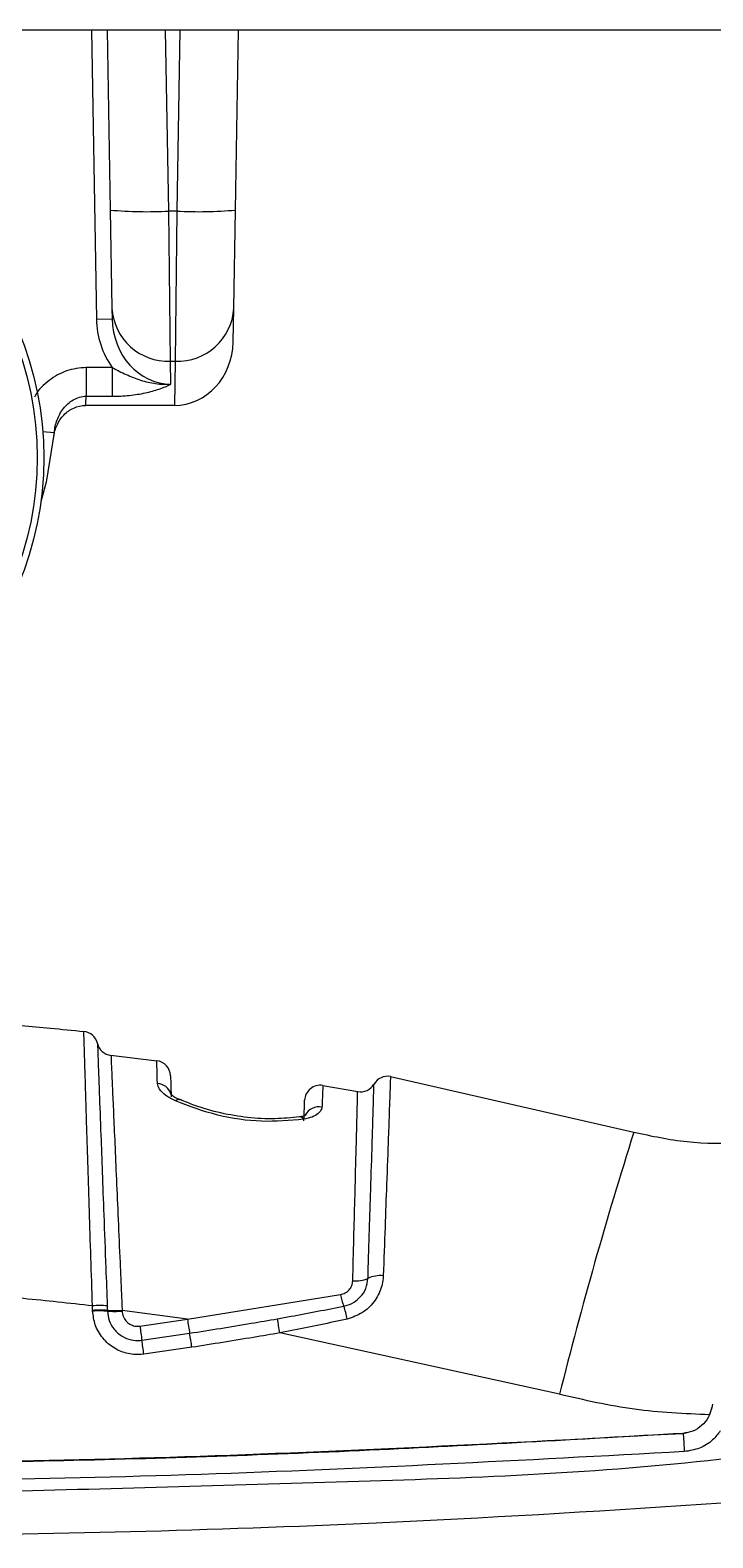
# Model space of a CAD drawing. Header units: millimetres. Extents: x 12 to 854, y 4 to 555.
# Drawn here: x 206.16 to 217.26, y 243.87 to 268.36 of the extents above; entities that cross this region are included whole.
import ezdxf

# ---------------------------------------------------------------- set-up
doc = ezdxf.new("R2010")
doc.units = ezdxf.units.MM

msp = doc.modelspace()

# ---------------------------------------------------------------- linework, layer by layer
at = {"color": 7, "linetype": 'Continuous', "lineweight": 25}
for p, q in [((222.762, 268.355), (179.387, 268.355)), ((207.16, 268.355), (207.242, 263.662)), ((207.414, 268.355), (207.465, 265.433)), ((208.418, 265.417), (208.366, 268.355)), ((208.599, 268.355), (208.548, 265.417)), ((209.501, 265.433), (209.552, 268.355)), ((207.465, 265.433), (207.493, 263.84)), ((208.548, 265.417), (208.418, 265.417)), ((208.445, 262.98), (208.418, 265.417)), ((208.548, 265.417), (208.52, 262.98)), ((209.473, 263.84), (209.501, 265.433)), ((207.493, 263.84), (207.496, 263.667)), ((209.463, 263.293), (209.473, 263.84)), ((207.242, 263.662), (207.496, 263.667)), ((207.075, 262.877), (207.075, 262.41)), ((207.499, 262.877), (207.075, 262.877)), ((207.499, 262.877), (207.499, 262.41)), ((208.445, 262.98), (208.52, 262.98)), ((208.452, 262.607), (208.445, 262.98)), ((208.52, 262.98), (208.508, 262.259)), ((207.075, 262.41), (207.499, 262.41)), ((208.508, 262.259), (207.064, 262.259)), ((207.037, 252.093), (207.037, 252.093)), ((207.477, 251.705), (208.222, 251.617)), ((212.019, 251.359), (215.973, 250.456)), ((210.921, 251.215), (211.486, 251.115)), ((208.596, 250.983), (208.598, 250.982)), ((208.72, 247.418), (211.207, 247.818)), ((207.18, 247.55), (207.18, 247.562)), ((207.419, 247.561), (207.42, 247.549)), ((208.72, 247.418), (207.659, 247.561)), ((207.659, 247.561), (207.659, 247.549)), ((207.948, 247.306), (208.72, 247.418)), ((207.98, 247.078), (208.756, 247.191)), ((214.765, 246.199), (210.221, 247.196)), ((208.792, 246.963), (208.012, 246.85)), ((217.194, 245.848), (217.243, 245.984)), ((217.24, 245.984), (217.204, 245.867)), ((217.242, 245.977), (217.24, 245.984)), ((217.252, 246.038), (217.242, 245.977)), ((216.774, 245.565), (216.862, 245.585))]:
    msp.add_line(p, q, dxfattribs=at)
at = {"color": 8, "linetype": 'Continuous', "lineweight": 25}
for p, q in [((206.37, 261.835), (206.557, 261.818)), ((211.751, 251.218), (211.751, 251.237))]:
    msp.add_line(p, q, dxfattribs=at)
at = {"color": 7, "linetype": 'Continuous', "lineweight": 25, "flags": 128}
for points in [[(206.557, 261.818), (206.425, 261.013), (206.337, 260.692)], [(216.774, 245.565), (216.775, 245.559), (216.776, 245.541), (216.778, 245.513), (216.78, 245.475), (216.783, 245.429), (216.786, 245.377), (216.79, 245.323), (216.793, 245.268)]]:
    msp.add_lwpolyline(points, dxfattribs=at)
at = {"color": 7, "linetype": 'Continuous', "lineweight": 25}
for radius in [5.312, 5.204]:
    msp.add_circle((201.075, 261.413), radius, dxfattribs=at)
for centre, radius, start, end in [((208.061, 272.255), 6.848, 265.0122, 272.9884), ((208.905, 272.255), 6.848, 267.0116, 274.9878), ((208.407, 263.894), 0.916, 183.4197, 272.4043), ((208.559, 263.894), 0.916, 267.5957, 356.5803), ((201.075, 262.769), 6.011, 355.1337, 356.5691), ((207.011, 251.84), 0.254, 13.3421, 84.1081), ((207.505, 251.957), 0.254, 193.3421, 263.634), ((208.191, 251.365), 0.254, 2, 82.8896), ((211.971, 251.11), 0.254, 79.1393, 149.9055), ((210.878, 250.965), 0.254, 80.1821, 178), ((211.531, 251.365), 0.254, 259.6131, 329.9052), ((282.613, 229.25), 69.932, 162.34787, 165.97405), ((211.459, 248.512), 0.472, 263.6097, 294.2985), ((211.851, 247.672), 0.455, 83.749, 115.8271), ((212.02, 247.958), 0.826, 189.8044, 203.3371), ((207.305, 245.384), 2.256, 87.1622, 93.2503), ((209.568, 247.11), 1.773, 10.0837, 17.0938), ((207.295, 245.303), 2.262, 86.8422, 92.9134), ((207.295, 245.291), 2.262, 86.8422, 92.9134), ((207.544, 249.82), 2.262, 266.8419, 272.9137), ((207.544, 249.808), 2.262, 266.8419, 272.9137), ((224.926, 249.864), 16.39, 188.5828, 189.3881), ((196.8, 244.907), 13.616, 9.6793, 10.662), ((226.02, 249.753), 18.237, 187.7104, 188.4341), ((192.546, 244.511), 16.43, 8.5829, 9.3862), ((189.896, 244.397), 18.281, 7.7104, 8.4323)]:
    msp.add_arc(centre, radius, start, end, dxfattribs=at)
at = {"color": 8, "linetype": 'Continuous', "lineweight": 25}
for centre, radius, start, end in [((208.216, 251.006), 0.244, 16.4024, 86.3441), ((208.575, 250.918), 0.0679, 72.1436, 136.6188), ((210.86, 250.614), 0.255, 79.8745, 152.3984), ((210.545, 250.631), 0.0723, 30.2825, 93.9252)]:
    msp.add_arc(centre, radius, start, end, dxfattribs=at)
at = {"color": 7, "linetype": 'Continuous', "lineweight": 25}
for centre, major_axis, ratio, start_param, end_param in [((208.448, 263.684), (0.023, -1.311), 0.920483, 4.712389, 5.358961), ((208.448, 263.684), (-0.019, 1.077), 0.884466, 1.570796, 3.125527), ((208.511, 263.31), (0.017, 1.05), 0.906839, 3.156318, 4.711048)]:
    msp.add_ellipse(centre, major_axis=major_axis, ratio=ratio, start_param=start_param, end_param=end_param, dxfattribs=at)
at = {"color": 8, "linetype": 'Continuous', "lineweight": 25}
msp.add_open_spline([(207.075, 262.877), (206.966, 262.866), (206.749, 262.845), (206.465, 262.671), (206.288, 262.513), (206.239, 262.404), (206.235, 262.397)], degree=3, knots=[0, 0, 0, 0, 0.321538, 0.642602, 0.976362, 1, 1, 1, 1], dxfattribs=at)
at = {"color": 7, "linetype": 'Continuous', "lineweight": 25}
for points, knots in [([(207.499, 262.877), (207.573, 262.835), (207.649, 262.797), (207.802, 262.728), (207.88, 262.697), (208.039, 262.646), (208.12, 262.627), (208.285, 262.603), (208.369, 262.6), (208.452, 262.607)], [0, 0, 0, 0, 0.25, 0.25, 0.5, 0.5, 0.75, 0.75, 1, 1, 1, 1]), ([(207.499, 262.41), (207.593, 262.41), (207.685, 262.414), (207.865, 262.433), (207.953, 262.446), (208.116, 262.481), (208.193, 262.502), (208.297, 262.538), (208.331, 262.551), (208.394, 262.578), (208.424, 262.592), (208.452, 262.607)], [0, 0, 0, 0, 0.25, 0.25, 0.5, 0.5, 0.75, 0.75, 0.875, 0.875, 1, 1, 1, 1]), ([(206.557, 261.818), (206.563, 261.888), (206.578, 261.958), (206.627, 262.09), (206.661, 262.153), (206.748, 262.265), (206.802, 262.315), (206.928, 262.387), (207, 262.409), (207.075, 262.41)], [0, 0, 0, 0, 0.25, 0.25, 0.5, 0.5, 0.75, 0.75, 1, 1, 1, 1]), ([(206.55, 261.751), (206.557, 261.817), (206.574, 261.881), (206.628, 262.002), (206.665, 262.057), (206.757, 262.152), (206.811, 262.191), (206.933, 262.245), (206.997, 262.259), (207.064, 262.259)], [0, 0, 0, 0, 0.25, 0.25, 0.5, 0.5, 0.75, 0.75, 1, 1, 1, 1]), ([(203.617, 252.344), (204.577, 252.29), (205.719, 252.226), (206.856, 252.111), (207.037, 252.093)], [0, 0, 0, 0, 0.840993, 1, 1, 1, 1]), ([(207.177, 247.636), (207.168, 247.899), (207.151, 248.424), (207.127, 249.183), (207.105, 249.893), (207.082, 250.612), (207.064, 251.211), (207.05, 251.656), (207.04, 252.005), (207.038, 252.059), (207.037, 252.093)], [0, 0, 0, 0, 0.111358, 0.222714, 0.334876, 0.447032, 0.59946, 0.709772, 0.82008, 1, 1, 1, 1]), ([(207.258, 251.899), (207.259, 251.867), (207.261, 251.816), (207.273, 251.486), (207.289, 251.062), (207.31, 250.492), (207.335, 249.807), (207.362, 249.083), (207.39, 248.346), (207.409, 247.841), (207.416, 247.637)], [0, 0, 0, 0, 0.179385, 0.287907, 0.399546, 0.551862, 0.662559, 0.776452, 0.909552, 1, 1, 1, 1]), ([(207.477, 251.705), (207.478, 251.693), (207.479, 251.669), (207.487, 251.481), (207.5, 251.184), (207.518, 250.78), (207.54, 250.279), (207.565, 249.696), (207.594, 249.044), (207.621, 248.41), (207.643, 247.91), (207.655, 247.649), (207.659, 247.561)], [0, 0, 0, 0, 0.109487, 0.218977, 0.328469, 0.437965, 0.548058, 0.658157, 0.76947, 0.880788, 0.959819, 1, 1, 1, 1]), ([(208.231, 251.25), (208.229, 251.335), (208.225, 251.508), (208.222, 251.605), (208.222, 251.614), (208.222, 251.617)], [0, 0, 0, 0, 0.398121, 0.807737, 1, 1, 1, 1]), ([(208.526, 250.965), (208.469, 250.994), (208.356, 251.052), (208.255, 251.157), (208.239, 251.219), (208.231, 251.25)], [0, 0, 0, 0, 0.339645, 0.667371, 1, 1, 1, 1]), ([(208.445, 251.374), (208.445, 251.371), (208.445, 251.363), (208.448, 251.273), (208.454, 251.11), (208.457, 251.028)], [0, 0, 0, 0, 0.192245, 0.590349, 1, 1, 1, 1]), ([(212.019, 251.359), (212.018, 251.347), (212.017, 251.323), (212.01, 251.127), (211.999, 250.814), (211.982, 250.327), (211.958, 249.685), (211.93, 248.916), (211.911, 248.391), (211.901, 248.124)], [0, 0, 0, 0, 0.128674, 0.260955, 0.392424, 0.527687, 0.712348, 0.853888, 1, 1, 1, 1]), ([(208.597, 250.984), (208.576, 250.993), (208.52, 251.016), (208.468, 251.053), (208.443, 251.082), (208.445, 251.079), (208.446, 251.078)], [0, 0, 0, 0, 0.215141, 0.603278, 0.899609, 1, 1, 1, 1]), ([(210.921, 251.215), (210.92, 251.204), (210.919, 251.18), (210.912, 251.031), (210.907, 250.902), (210.905, 250.864)], [0, 0, 0, 0, 0.407832, 0.827493, 1, 1, 1, 1]), ([(211.406, 248.043), (211.412, 248.275), (211.424, 248.739), (211.441, 249.37), (211.455, 249.928), (211.468, 250.394), (211.477, 250.754), (211.482, 250.972), (211.485, 251.093), (211.485, 251.107), (211.486, 251.115)], [0, 0, 0, 0, 0.134339, 0.26867, 0.403002, 0.537325, 0.670509, 0.803687, 0.894693, 1, 1, 1, 1]), ([(211.653, 248.082), (211.654, 248.109), (211.662, 248.38), (211.678, 248.88), (211.701, 249.607), (211.72, 250.223), (211.735, 250.7), (211.744, 251.006), (211.75, 251.185), (211.75, 251.208), (211.751, 251.218)], [0, 0, 0, 0, 0.01554, 0.157269, 0.29899, 0.491255, 0.630293, 0.769324, 0.905474, 1, 1, 1, 1]), ([(210.608, 250.667), (210.384, 250.647), (209.937, 250.606), (209.184, 250.714), (208.749, 250.879), (208.526, 250.965)], [0, 0, 0, 0, 0.327756, 0.653482, 1, 1, 1, 1]), ([(210.54, 250.705), (210.409, 250.692), (210.141, 250.665), (209.698, 250.686), (209.256, 250.762), (208.884, 250.868), (208.679, 250.953), (208.6, 250.986)], [0, 0, 0, 0, 0.209685, 0.429726, 0.643008, 0.862356, 1, 1, 1, 1]), ([(210.905, 250.864), (210.904, 250.853), (210.898, 250.817), (210.852, 250.759), (210.754, 250.698), (210.656, 250.678), (210.608, 250.667)], [0, 0, 0, 0, 0.135954, 0.443123, 0.723591, 1, 1, 1, 1]), ([(210.612, 250.643), (210.613, 250.679), (210.618, 250.798), (210.623, 250.939), (210.623, 250.962), (210.624, 250.974)], [0, 0, 0, 0, 0.172525, 0.580346, 1, 1, 1, 1]), ([(210.647, 250.733), (210.648, 250.734), (210.651, 250.737), (210.629, 250.723), (210.59, 250.71), (210.552, 250.706), (210.54, 250.705)], [0, 0, 0, 0, 0.083003, 0.450885, 0.833652, 1, 1, 1, 1]), ([(215.973, 250.456), (216.26, 250.395), (216.841, 250.271), (217.531, 250.269), (217.919, 250.313), (218.008, 250.323)], [0, 0, 0, 0, 0.428171, 0.868834, 1, 1, 1, 1]), ([(211.262, 247.631), (211.266, 247.632), (211.324, 247.644), (211.42, 247.684), (211.54, 247.783), (211.63, 247.915), (211.645, 248.026), (211.653, 248.082)], [0, 0, 0, 0, 0.018051, 0.274477, 0.465502, 0.734502, 1, 1, 1, 1]), ([(211.901, 248.124), (211.901, 248.119), (211.897, 248.035), (211.858, 247.863), (211.731, 247.663), (211.547, 247.499), (211.4, 247.45), (211.313, 247.421)], [0, 0, 0, 0, 0.016038, 0.267825, 0.538744, 0.729564, 1, 1, 1, 1]), ([(207.177, 247.636), (206.803, 247.677), (205.568, 247.813), (204.327, 247.884), (203.461, 247.933)], [0, 0, 0, 0, 0.3025522, 1, 1, 1, 1]), ([(211.207, 247.818), (211.234, 247.825), (211.287, 247.84), (211.351, 247.893), (211.396, 247.963), (211.403, 248.016), (211.406, 248.043)], [0, 0, 0, 0, 0.251308, 0.497836, 0.745623, 1, 1, 1, 1]), ([(207.18, 247.562), (207.18, 247.566), (207.179, 247.591), (207.178, 247.615), (207.177, 247.636)], [0, 0, 0, 0, 0.152343, 1, 1, 1, 1]), ([(207.416, 247.637), (207.417, 247.616), (207.418, 247.591), (207.419, 247.565), (207.419, 247.561)], [0, 0, 0, 0, 0.847648, 1, 1, 1, 1]), ([(210.18, 247.426), (210.254, 247.439), (210.616, 247.504), (210.976, 247.575), (211.262, 247.631)], [0, 0, 0, 0, 0.205409, 1, 1, 1, 1]), ([(208.012, 246.85), (208.008, 246.85), (207.923, 246.838), (207.756, 246.847), (207.524, 246.938), (207.335, 247.102), (207.209, 247.318), (207.19, 247.475), (207.18, 247.55)], [0, 0, 0, 0, 0.009942, 0.211518, 0.401803, 0.613218, 0.814901, 1, 1, 1, 1]), ([(207.42, 247.549), (207.426, 247.499), (207.439, 247.393), (207.524, 247.248), (207.651, 247.137), (207.8, 247.079), (207.909, 247.071), (207.966, 247.076), (207.977, 247.078), (207.98, 247.078)], [0, 0, 0, 0, 0.1850904, 0.3867403, 0.5980771, 0.788256, 0.9599288, 0.9900648, 1, 1, 1, 1]), ([(207.659, 247.549), (207.663, 247.52), (207.671, 247.464), (207.717, 247.389), (207.784, 247.334), (207.864, 247.303), (207.92, 247.305), (207.948, 247.306)], [0, 0, 0, 0, 0.202072, 0.404151, 0.606106, 0.807799, 1, 1, 1, 1]), ([(208.756, 247.191), (209.089, 247.243), (209.565, 247.318), (210.039, 247.401), (210.18, 247.426)], [0, 0, 0, 0, 0.7012452, 1, 1, 1, 1]), ([(211.313, 247.421), (211.024, 247.359), (210.661, 247.281), (210.296, 247.211), (210.221, 247.196)], [0, 0, 0, 0, 0.7947919, 1, 1, 1, 1]), ([(210.221, 247.196), (210.079, 247.172), (209.603, 247.09), (209.126, 247.015), (208.792, 246.963)], [0, 0, 0, 0, 0.298772, 1, 1, 1, 1]), ([(217.204, 245.867), (216.796, 245.884), (215.972, 245.919), (215.17, 246.105), (214.765, 246.199)], [0, 0, 0, 0, 0.496123, 1, 1, 1, 1]), ([(217.204, 245.867), (217.197, 245.852), (217.165, 245.786), (217.081, 245.684), (216.935, 245.591), (216.825, 245.573), (216.771, 245.565)], [0, 0, 0, 0, 0.088314, 0.398003, 0.707413, 1, 1, 1, 1]), ([(179.859, 245.479), (179.859, 245.479), (181.969, 245.302), (186.193, 244.995), (192.539, 244.699), (198.723, 244.57), (204.741, 244.578), (210.592, 244.767), (216.447, 244.923), (220.337, 245.543), (222.29, 245.479), (222.29, 245.479)], [0, 0, 0, 0, 0, 0.149498, 0.299044, 0.44859, 0.586293, 0.723995, 0.861997, 1, 1, 1, 1, 1]), ([(185.375, 245.565), (187.988, 245.424), (193.218, 245.143), (201.072, 245.037), (208.929, 245.143), (214.158, 245.424), (216.774, 245.565)], [0, 0, 0, 0, 0.249877, 0.5, 0.749877, 1, 1, 1, 1]), ([(216.771, 245.565), (215.074, 245.466), (211.613, 245.265), (206.379, 245.09), (202.843, 245.063), (201.075, 245.049)], [0, 0, 0, 0, 0.324651, 0.66225, 1, 1, 1, 1]), ([(217.378, 245.604), (217.339, 245.554), (217.248, 245.437), (217.045, 245.309), (216.877, 245.281), (216.793, 245.268)], [0, 0, 0, 0, 0.276151, 0.638025, 1, 1, 1, 1]), ([(216.793, 245.268), (214.177, 245.127), (208.941, 244.845), (201.077, 244.739), (193.211, 244.844), (187.975, 245.126), (185.356, 245.268)], [0, 0, 0, 0, 0.2498768, 0.5, 0.7498768, 1, 1, 1, 1]), ([(222.349, 244.78), (218.829, 244.524), (212.654, 244.074), (203.801, 243.854), (195.803, 243.894), (187.797, 244.176), (182.466, 244.578), (179.8, 244.78)], [0, 0, 0, 0, 0.248505, 0.435999, 0.623492, 0.811746, 1, 1, 1, 1])]:
    msp.add_open_spline(points, degree=3, knots=knots, dxfattribs=at)

doc.saveas('drawing.dxf')
